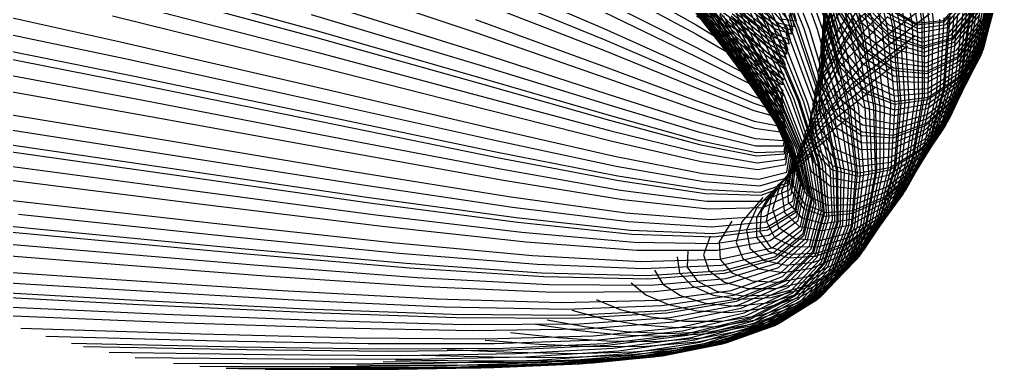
# Model space of a CAD drawing. Header units: metres. Extents: x -300 to 300, y -300 to 300.
# Drawn here: x -96.4 to 278.4, y -300 to -166.4 of the extents above; entities that cross this region are included whole.
import ezdxf

# ---------------------------------------------------------------- set-up
doc = ezdxf.new("R2010")
doc.units = ezdxf.units.M

msp = doc.modelspace()

# ---------------------------------------------------------------- linework, layer by layer
for p, q in [((178.61, -166.57), (160.23, -132.66)), ((180.31, -166.95), (162.26, -132.91)), ((182.05, -167.31), (164.34, -133.16)), ((184.69, -167.81), (167.47, -133.49)), ((186.52, -168.12), (169.66, -133.7)), ((188.39, -168.42), (171.88, -133.9)), ((189.28, -168.55), (172.94, -133.99)), ((191.19, -168.82), (175.22, -134.16)), ((193.13, -169.06), (177.53, -134.33)), ((196.03, -169.39), (180.98, -134.55)), ((198.04, -169.59), (183.36, -134.68)), ((200.05, -169.76), (185.77, -134.8)), ((201.01, -169.84), (186.91, -134.85)), ((229.91, -169.92), (221.31, -134.9)), ((232.9, -169.68), (224.87, -134.74)), ((234.92, -169.5), (227.27, -134.62)), ((236.9, -169.29), (229.64, -134.48)), ((237.83, -169.19), (230.74, -134.41)), ((239.79, -168.95), (233.07, -134.25)), ((241.72, -168.69), (235.37, -134.08)), ((244.5, -168.28), (238.68, -133.81)), ((246.35, -167.98), (240.88, -133.6)), ((248.17, -167.65), (243.05, -133.38)), ((249.01, -167.49), (244.05, -133.28)), ((250.78, -167.14), (246.15, -133.04)), ((252.5, -166.77), (248.2, -132.8)), ((203.06, -169.98), (189.35, -134.95)), ((205.12, -170.11), (191.8, -135.03)), ((208.18, -170.25), (195.44, -135.12)), ((210.27, -170.32), (197.92, -135.17)), ((212.36, -170.37), (200.41, -135.2)), ((213.35, -170.38), (201.59, -135.21)), ((215.45, -170.4), (204.09, -135.22)), ((217.55, -170.39), (206.59, -135.22)), ((220.63, -170.35), (210.26, -135.19)), ((222.72, -170.29), (212.76, -135.15)), ((224.81, -170.21), (215.23, -135.1)), ((225.78, -170.16), (216.4, -135.07)), ((227.85, -170.05), (218.86, -134.99)), ((211.17, -146.09), (210.92, -167.76)), ((228.18, -144.6), (214.13, -167.57)), ((243.07, -146.03), (221.94, -168.54)), ((-65.45, -147.91), (15.87, -170.36)), ((12.82, -149.54), (78.08, -171.45)), ((76.87, -148.52), (126.61, -169.77)), ((126.87, -148.76), (161.9, -168.46)), ((173.33, -170.45), (153.84, -149.52)), ((173.5, -169.53), (154.06, -148.88)), ((173.73, -168.62), (154.35, -148.24)), ((174.17, -167.29), (154.9, -147.3)), ((216.99, -146.66), (210.12, -169.05)), ((210.54, -146.76), (216.04, -166.83)), ((241.65, -149.75), (220.94, -171.71)), ((271.16, -166.86), (276.89, -147)), ((271.5, -167.76), (277.32, -147.64)), ((271.64, -168.19), (277.49, -147.94)), ((271.9, -169.1), (277.81, -148.57)), ((272.1, -170.01), (278.07, -149.22)), ((-154.68, -153.45), (-57.91, -174.86)), ((-64.68, -151.21), (16.39, -173.13)), ((126.72, -152.99), (161.8, -171.9)), ((173.14, -172.72), (153.6, -151.12)), ((173.17, -171.8), (153.65, -150.47)), ((173.19, -174.07), (153.66, -152.07)), ((173.29, -174.99), (153.79, -152.71)), ((173.45, -175.9), (153.99, -153.35)), ((162.82, -151.71), (184.65, -168.52)), ((186.23, -153.29), (196.92, -166.44)), ((216.31, -152.74), (209.68, -174.12)), ((210.71, -150.99), (216.15, -170.27)), ((211.07, -151.24), (210.85, -172.01)), ((215.05, -150.15), (224.75, -167.26)), ((272.13, -175.47), (278.11, -153.05)), ((272.26, -174.55), (278.28, -152.41)), ((272.29, -171.36), (278.31, -150.16)), ((272.34, -173.64), (278.37, -151.76)), ((272.35, -172.28), (278.39, -150.81)), ((272.36, -173.2), (278.39, -151.46)), ((77.01, -153.69), (126.69, -174.02)), ((173.79, -177.24), (154.42, -154.3)), ((174.08, -178.15), (154.79, -154.93)), ((174.62, -179.47), (155.46, -155.86)), ((175.05, -180.36), (156.01, -156.48)), ((175.54, -181.24), (156.62, -157.1)), ((175.79, -181.65), (156.93, -157.39)), ((162.47, -156.63), (184.38, -172.46)), ((185.77, -156.94), (196.44, -169.31)), ((215.94, -155.6), (209.44, -176.5)), ((210.89, -156.4), (210.74, -176.26)), ((210.88, -157.23), (216.26, -175.35)), ((225.78, -154.87), (212.5, -176.22)), ((215.42, -155.05), (225.04, -171.19)), ((223.59, -155.76), (235.41, -168.38)), ((256.38, -155.79), (229.68, -176.28)), ((270.2, -180.82), (275.68, -156.81)), ((270.66, -179.94), (276.26, -156.19)), ((271.07, -179.05), (276.77, -155.56)), ((271.24, -178.63), (276.99, -155.27)), ((271.56, -177.72), (277.4, -154.63)), ((271.83, -176.82), (277.74, -153.99)), ((-62.93, -158.14), (17.57, -178.97)), ((13.94, -158.44), (78.81, -178.87)), ((77.22, -158.83), (126.83, -178.26)), ((126.59, -159.25), (161.72, -176.98)), ((176.35, -182.52), (157.64, -158)), ((176.97, -183.37), (158.42, -158.6)), ((177.97, -184.61), (159.68, -159.47)), ((178.72, -185.43), (160.62, -160.05)), ((179.51, -186.24), (161.61, -160.61)), ((179.9, -186.62), (162.11, -160.88)), ((162.27, -160.01), (184.22, -175.16)), ((191.87, -169.93), (178.92, -160.03)), ((192.48, -168.83), (179.73, -159.22)), ((193.13, -167.74), (180.58, -158.43)), ((185.48, -159.47), (196.14, -171.3)), ((198.23, -159.98), (200.01, -167.05)), ((215.64, -158.41), (225.21, -173.88)), ((238.48, -157.55), (218.71, -178.34)), ((223.89, -158.27), (235.72, -170.36)), ((224.16, -160.82), (236.01, -172.36)), ((233.99, -160.93), (245.77, -167.78)), ((256.23, -166.74), (264.07, -157.7)), ((256.56, -167.24), (264.5, -158.07)), ((257.22, -168.31), (265.38, -158.85)), ((257.85, -169.41), (266.21, -159.65)), ((258.7, -171.05), (267.34, -160.85)), ((266.37, -185.86), (270.87, -160.35)), ((267.14, -185.04), (271.84, -159.77)), ((267.86, -184.21), (272.74, -159.19)), ((268.18, -183.82), (273.15, -158.91)), ((268.83, -182.97), (273.96, -158.32)), ((269.42, -182.11), (274.7, -157.71)), ((-151.39, -161.21), (-55.6, -181.45)), ((14.85, -164.43), (79.39, -183.87)), ((126.56, -163.5), (161.7, -180.45)), ((180.77, -187.4), (163.2, -161.43)), ((181.68, -188.17), (164.34, -161.97)), ((183.11, -189.27), (166.14, -162.74)), ((184.13, -190), (167.43, -163.25)), ((185.2, -190.71), (168.78, -163.75)), ((185.72, -191.03), (169.43, -163.98)), ((186.86, -191.71), (170.85, -164.45)), ((189.42, -175.66), (175.68, -164.21)), ((189.84, -174.47), (176.23, -163.34)), ((190.53, -172.74), (177.14, -162.08)), ((191.04, -171.59), (177.82, -161.24)), ((185.09, -163.26), (195.75, -174.28)), ((197.27, -164.53), (198.78, -170.56)), ((197.64, -162.66), (199.26, -169.12)), ((215.09, -161.6), (208.89, -181.51)), ((210.48, -163.95), (210.49, -182.48)), ((210.93, -161.49), (216.29, -178.81)), ((223.94, -161.75), (211.26, -182.02)), ((215.83, -161.8), (225.35, -176.6)), ((215.9, -163.41), (225.41, -177.88)), ((224.29, -162.03), (236.13, -173.32)), ((224.53, -164.63), (236.38, -175.36)), ((251, -164.32), (225.76, -183.6)), ((234.18, -161.79), (246.01, -168.44)), ((234.56, -163.64), (246.5, -169.87)), ((258.03, -192.06), (260.38, -164.7)), ((259.19, -191.39), (261.83, -164.23)), ((259.24, -172.2), (268.04, -161.68)), ((259.73, -173.36), (268.7, -162.53)), ((259.95, -173.91), (268.99, -162.93)), ((260.39, -175.09), (269.57, -163.79)), ((260.79, -176.29), (270.09, -164.67)), ((260.81, -190.38), (263.87, -163.52)), ((261.86, -189.66), (265.19, -163.01)), ((262.86, -188.93), (266.45, -162.5)), ((263.32, -188.57), (267.03, -162.25)), ((264.26, -187.81), (268.21, -161.72)), ((265.15, -187.03), (269.33, -161.17)), ((-61.01, -164.97), (18.86, -184.73)), ((77.68, -166.36), (127.11, -184.47)), ((161.9, -168.46), (183.94, -181.92)), ((162.03, -165.02), (184.04, -179.18)), ((188.03, -192.36), (172.33, -164.91)), ((187.95, -181.71), (173.73, -168.62)), ((188.28, -179.89), (174.17, -167.29)), ((188.56, -178.66), (174.54, -166.39)), ((189.82, -193.29), (174.59, -165.56)), ((189.04, -176.86), (175.18, -165.08)), ((191.09, -193.89), (176.18, -165.98)), ((192.39, -194.46), (177.82, -166.39)), ((193.02, -194.72), (178.61, -166.57)), ((194.37, -195.26), (180.31, -166.95)), ((195.76, -195.78), (182.05, -167.31)), ((184.65, -168.52), (195.29, -178.42)), ((197.85, -196.48), (184.69, -167.81)), ((184.86, -165.87), (195.5, -176.34)), ((199.31, -196.93), (186.52, -168.12)), ((200.8, -197.35), (188.39, -168.42)), ((201.5, -197.54), (189.28, -168.55)), ((199.26, -169.12), (193.13, -167.74)), ((200.01, -167.05), (194.14, -166.19)), ((196.92, -166.44), (198.33, -172.03)), ((214.13, -167.57), (208.27, -186.48)), ((221.94, -168.54), (209.91, -187.74)), ((210.92, -167.76), (216.29, -183.9)), ((210.93, -165.75), (216.3, -182.27)), ((216.04, -166.83), (225.52, -180.62)), ((235.08, -165.23), (216.32, -184.88)), ((224.75, -167.26), (236.61, -177.43)), ((234.92, -165.53), (246.96, -171.33)), ((235.41, -168.38), (247.59, -173.52)), ((245.41, -197.16), (244.5, -168.28)), ((245.77, -167.78), (256.23, -166.74)), ((246.01, -168.44), (256.56, -167.24)), ((246.88, -196.72), (246.35, -167.98)), ((246.5, -169.87), (257.22, -168.31)), ((248.33, -196.26), (248.17, -167.65)), ((249, -196.04), (249.01, -167.49)), ((250.4, -195.54), (250.78, -167.14)), ((251.77, -195.01), (252.5, -166.77)), ((253.73, -194.19), (254.96, -166.2)), ((255.01, -193.61), (256.58, -165.79)), ((256.26, -193), (258.15, -165.36)), ((256.84, -192.7), (258.87, -165.15)), ((261.3, -178.08), (270.77, -165.97)), ((261.59, -179.3), (271.16, -166.86)), ((261.85, -180.54), (271.5, -167.76)), ((261.95, -181.13), (271.64, -168.19)), ((-147.9, -168.81), (-53.14, -187.92)), ((-146.17, -172.35), (-51.92, -190.93)), ((15.87, -170.36), (80.05, -188.81)), ((78.08, -171.45), (127.37, -188.66)), ((126.61, -169.77), (161.73, -185.54)), ((161.8, -171.9), (183.87, -184.68)), ((187.53, -186.07), (173.17, -171.8)), ((187.64, -184.22), (173.33, -170.45)), ((187.78, -182.96), (173.5, -169.53)), ((197.72, -174.24), (191.04, -171.59)), ((203.03, -197.92), (191.19, -168.82)), ((198.33, -172.03), (191.87, -169.93)), ((198.78, -170.56), (192.48, -168.83)), ((204.57, -198.27), (193.13, -169.06)), ((206.88, -198.74), (196.03, -169.39)), ((196.14, -171.3), (197.34, -175.77)), ((196.44, -169.31), (197.72, -174.24)), ((208.47, -199.02), (198.04, -169.59)), ((210.07, -199.27), (200.05, -169.76)), ((210.83, -199.37), (201.01, -169.84)), ((212.46, -199.58), (203.06, -169.98)), ((214.1, -199.76), (205.12, -170.11)), ((216.53, -199.96), (208.18, -170.25)), ((220.94, -171.71), (209.24, -190.41)), ((210.12, -169.05), (210.26, -186.68)), ((218.19, -200.06), (210.27, -170.32)), ((210.85, -172.01), (216.25, -187.36)), ((219.85, -200.13), (212.36, -170.37)), ((220.64, -200.15), (213.35, -170.38)), ((222.31, -200.17), (215.45, -170.4)), ((216.15, -170.27), (225.6, -183.37)), ((223.98, -200.17), (217.55, -170.39)), ((226.43, -200.1), (220.63, -170.35)), ((228.1, -200.02), (222.72, -170.29)), ((229.75, -199.9), (224.81, -170.21)), ((225.04, -171.19), (236.91, -180.52)), ((230.53, -199.84), (225.78, -170.16)), ((232.18, -199.68), (227.85, -170.05)), ((233.81, -199.49), (229.91, -169.92)), ((236.19, -199.15), (232.9, -169.68)), ((237.79, -198.89), (234.92, -169.5)), ((235.72, -170.36), (247.98, -175.04)), ((236.01, -172.36), (248.35, -176.59)), ((239.37, -198.6), (236.9, -169.29)), ((240.11, -198.45), (237.83, -169.19)), ((241.66, -198.11), (239.79, -168.95)), ((243.2, -197.75), (241.72, -168.69)), ((246.96, -171.33), (257.85, -169.41)), ((247.59, -173.52), (258.7, -171.05)), ((247.98, -175.04), (259.24, -172.2)), ((262.15, -182.37), (271.9, -169.1)), ((262.3, -183.63), (272.1, -170.01)), ((262.45, -185.48), (272.29, -171.36)), ((262.49, -186.74), (272.35, -172.28)), ((-57.91, -174.86), (20.96, -193.06)), ((16.39, -173.13), (80.39, -191.12)), ((126.69, -174.02), (161.78, -189)), ((187.5, -187.33), (173.14, -172.72)), ((187.54, -189.19), (173.19, -174.07)), ((187.62, -190.45), (173.29, -174.99)), ((187.74, -191.71), (173.45, -175.9)), ((184.22, -175.16), (194.85, -183.65)), ((184.38, -172.46), (195.01, -181.52)), ((196.53, -179.65), (189.42, -175.66)), ((196.83, -178.07), (189.84, -174.47)), ((197.34, -175.77), (190.53, -172.74)), ((195.75, -174.28), (196.83, -178.07)), ((209.68, -174.12), (209.98, -190.86)), ((216.26, -175.35), (225.68, -187.44)), ((245.32, -172.68), (221.62, -190.76)), ((225.21, -173.88), (237.08, -182.64)), ((236.13, -173.32), (248.51, -177.33)), ((236.38, -175.36), (248.83, -178.9)), ((248.35, -176.59), (259.73, -173.36)), ((248.51, -177.33), (259.95, -173.91)), ((248.83, -178.9), (260.39, -175.09)), ((262.33, -191.11), (272.13, -175.47)), ((262.43, -189.85), (272.26, -174.55)), ((262.48, -188.6), (272.34, -173.64)), ((262.5, -188), (272.36, -173.2)), ((-142.35, -179.76), (-49.23, -197.23)), ((17.57, -178.97), (81.15, -195.99)), ((78.81, -178.87), (127.82, -194.77)), ((126.83, -178.26), (161.87, -192.44)), ((161.72, -176.98), (183.8, -188.75)), ((187.99, -193.55), (173.79, -177.24)), ((188.21, -194.79), (174.08, -178.15)), ((188.62, -196.6), (174.62, -179.47)), ((184.04, -179.18), (194.66, -186.8)), ((195.69, -185.28), (188.28, -179.89)), ((195.89, -183.64), (188.56, -178.66)), ((196.25, -181.25), (189.04, -176.86)), ((195.29, -178.42), (196.25, -181.25)), ((195.5, -176.34), (196.53, -179.65)), ((212.5, -176.22), (207.22, -193.69)), ((218.71, -178.34), (207.73, -196)), ((209.44, -176.5), (209.83, -192.82)), ((210.74, -176.26), (216.17, -190.81)), ((229.68, -176.28), (212.52, -194.27)), ((216.29, -178.81), (225.71, -190.21)), ((242.55, -176.55), (219.6, -194.08)), ((225.35, -176.6), (237.22, -184.77)), ((225.41, -177.88), (237.29, -185.79)), ((236.61, -177.43), (249.12, -180.5)), ((249.12, -180.5), (260.79, -176.29)), ((249.5, -182.87), (261.3, -178.08)), ((249.72, -184.5), (261.59, -179.3)), ((261.52, -196.02), (271.07, -179.05)), ((261.65, -195.44), (271.24, -178.63)), ((261.9, -194.2), (271.56, -177.72)), ((262.1, -192.96), (271.83, -176.82)), ((-55.6, -181.45), (22.52, -198.61)), ((161.7, -180.45), (183.79, -191.52)), ((188.95, -197.82), (175.05, -180.36)), ((189.31, -199.03), (175.54, -181.24)), ((189.5, -199.59), (175.79, -181.65)), ((189.93, -200.78), (176.35, -182.52)), ((190.4, -201.95), (176.97, -183.37)), ((183.94, -181.92), (194.56, -188.96)), ((195.32, -189.38), (187.78, -182.96)), ((195.44, -187.71), (187.95, -181.71)), ((194.85, -183.65), (195.69, -185.28)), ((195.01, -181.52), (195.89, -183.64)), ((211.26, -182.02), (206.41, -198.52)), ((208.89, -181.51), (209.49, -196.94)), ((225.76, -183.6), (209.76, -200.49)), ((210.49, -182.48), (216.01, -195.87)), ((216.3, -182.27), (225.71, -192.99)), ((225.52, -180.62), (237.4, -187.94)), ((225.6, -183.37), (237.48, -190.1)), ((236.91, -180.52), (249.5, -182.87)), ((237.08, -182.64), (249.72, -184.5)), ((249.91, -186.15), (261.85, -180.54)), ((249.99, -186.93), (261.95, -181.13)), ((250.13, -188.59), (262.15, -182.37)), ((250.24, -190.26), (262.3, -183.63)), ((259.83, -201.4), (268.83, -182.97)), ((260.28, -200.22), (269.42, -182.11)), ((260.86, -198.46), (270.2, -180.82)), ((261.21, -197.24), (270.66, -179.94)), ((-138.33, -187.01), (-46.4, -203.39)), ((18.86, -184.73), (81.99, -200.79)), ((79.39, -183.87), (128.19, -198.89)), ((127.11, -184.47), (162.06, -197.49)), ((161.73, -185.54), (183.81, -195.6)), ((191.15, -203.65), (177.97, -184.61)), ((191.72, -204.78), (178.72, -185.43)), ((192.32, -205.88), (179.51, -186.24)), ((192.61, -206.4), (179.9, -186.62)), ((183.87, -184.68), (194.48, -191.13)), ((195.11, -195.19), (187.5, -187.33)), ((195.13, -193.51), (187.53, -186.07)), ((195.22, -191.05), (187.64, -184.22)), ((194.66, -186.8), (195.44, -187.71)), ((216.32, -184.88), (206.12, -201.5)), ((208.27, -186.48), (209.1, -201.04)), ((210.26, -186.68), (215.86, -199.29)), ((236.48, -184.6), (215.17, -200.99)), ((216.25, -187.36), (225.67, -197.06)), ((216.29, -183.9), (225.7, -194.29)), ((237.22, -184.77), (249.91, -186.15)), ((237.29, -185.79), (249.99, -186.93)), ((250.35, -192.72), (262.45, -185.48)), ((250.38, -194.4), (262.49, -186.74)), ((257.05, -206.97), (265.15, -187.03)), ((257.97, -205.36), (266.37, -185.86)), ((258.55, -204.24), (267.14, -185.04)), ((259.1, -203.11), (267.86, -184.21)), ((259.34, -202.56), (268.18, -183.82)), ((-53.14, -187.92), (24.18, -204.06)), ((-51.92, -190.93), (25, -206.6)), ((80.05, -188.81), (128.6, -202.96)), ((80.39, -191.12), (128.82, -204.86)), ((127.37, -188.66), (162.22, -200.9)), ((161.78, -189), (183.85, -198.37)), ((193.27, -207.48), (180.77, -187.4)), ((193.96, -208.54), (181.68, -188.17)), ((195.04, -210.05), (183.11, -189.27)), ((183.8, -188.75), (194.42, -194.33)), ((195.81, -211.04), (184.13, -190)), ((196.62, -212.01), (185.2, -190.71)), ((197.01, -212.46), (185.72, -191.03)), ((195.14, -197.66), (187.54, -189.19)), ((195.2, -199.34), (187.62, -190.45)), ((194.48, -191.13), (195.22, -191.05)), ((194.56, -188.96), (195.32, -189.38)), ((209.24, -190.41), (205.1, -205.52)), ((209.91, -187.74), (205.54, -203.3)), ((221.62, -190.76), (206.85, -206.58)), ((209.98, -190.86), (215.68, -202.69)), ((216.17, -190.81), (225.61, -199.82)), ((225.68, -187.44), (237.57, -193.3)), ((225.71, -190.21), (237.6, -195.48)), ((237.4, -187.94), (250.13, -188.59)), ((237.48, -190.1), (250.24, -190.26)), ((250.26, -200.22), (262.33, -191.11)), ((250.33, -198.55), (262.43, -189.85)), ((250.38, -196.87), (262.48, -188.6)), ((250.39, -196.08), (262.5, -188)), ((253.77, -211.56), (260.81, -190.38)), ((254.56, -210.58), (261.86, -189.66)), ((255.32, -209.57), (262.86, -188.93)), ((255.67, -209.08), (263.32, -188.57)), ((256.37, -208.04), (264.26, -187.81)), ((20.96, -193.06), (83.35, -207.73)), ((127.82, -194.77), (162.52, -205.87)), ((161.87, -192.44), (183.92, -201.13)), ((183.79, -191.52), (194.4, -196.51)), ((197.87, -213.39), (186.86, -191.71)), ((195.29, -201.01), (187.74, -191.71)), ((195.47, -203.46), (187.99, -193.55)), ((198.75, -214.29), (188.03, -192.36)), ((195.64, -205.11), (188.21, -194.79)), ((200.11, -215.55), (189.82, -193.29)), ((201.07, -216.37), (191.09, -193.89)), ((202.06, -217.16), (192.39, -194.46)), ((202.53, -217.52), (193.02, -194.72)), ((194.42, -194.33), (195.13, -193.51)), ((212.52, -194.27), (203.55, -209.41)), ((219.6, -194.08), (205.43, -209.41)), ((207.22, -193.69), (208.44, -206.99)), ((209.83, -192.82), (215.59, -204.28)), ((230.13, -192.46), (210.54, -207.72)), ((225.7, -194.29), (237.59, -198.69)), ((225.71, -192.99), (237.6, -197.66)), ((237.57, -193.3), (250.35, -192.72)), ((237.6, -195.48), (250.38, -194.4)), ((248.41, -216.79), (253.73, -194.19)), ((249.39, -215.99), (255.01, -193.61)), ((249.94, -204.33), (261.9, -194.2)), ((250.09, -202.67), (262.1, -192.96)), ((250.33, -215.15), (256.26, -193)), ((250.77, -214.75), (256.84, -192.7)), ((251.67, -213.86), (258.03, -192.06)), ((252.54, -212.95), (259.19, -191.39)), ((-132.03, -197.37), (-41.97, -212.2)), ((-49.23, -197.23), (26.82, -211.9)), ((22.52, -198.61), (84.36, -212.36)), ((81.15, -195.99), (129.3, -208.88)), ((162.06, -197.49), (184.06, -205.17)), ((183.81, -195.6), (194.42, -199.72)), ((183.85, -198.37), (194.47, -201.9)), ((195.94, -207.52), (188.62, -196.6)), ((196.18, -209.15), (188.95, -197.82)), ((203.55, -218.26), (194.37, -195.26)), ((194.4, -196.51), (195.11, -195.19)), ((194.42, -199.72), (195.14, -197.66)), ((204.6, -218.97), (195.76, -195.78)), ((206.18, -219.94), (197.85, -196.48)), ((207.28, -220.55), (199.31, -196.93)), ((208.41, -221.13), (200.8, -197.35)), ((208.94, -221.39), (201.5, -197.54)), ((210.09, -221.91), (203.03, -197.92)), ((207.73, -196), (204.13, -210.18)), ((211.26, -222.39), (204.57, -198.27)), ((206.41, -198.52), (207.93, -210.97)), ((209.49, -196.94), (215.36, -207.63)), ((216.01, -195.87), (225.49, -203.87)), ((225.67, -197.06), (237.56, -200.87)), ((237.56, -200.87), (250.33, -198.55)), ((237.56, -222.83), (239.37, -198.6)), ((237.59, -198.69), (250.38, -196.87)), ((237.6, -197.66), (250.39, -196.08)), ((238.12, -222.63), (240.11, -198.45)), ((239.3, -222.17), (241.66, -198.11)), ((240.45, -221.67), (243.2, -197.75)), ((242.13, -220.86), (245.41, -197.16)), ((243.24, -220.26), (246.88, -196.72)), ((244.33, -219.63), (248.33, -196.26)), ((244.84, -219.32), (249, -196.04)), ((245.9, -218.64), (250.4, -195.54)), ((246.93, -217.92), (251.77, -195.01)), ((249.18, -210), (260.86, -198.46)), ((249.44, -208.38), (261.21, -197.24)), ((249.66, -206.75), (261.52, -196.02)), ((249.76, -205.98), (261.65, -195.44)), ((81.99, -200.79), (129.82, -212.83)), ((128.19, -198.89), (162.75, -209.22)), ((162.22, -200.9), (184.19, -207.9)), ((183.92, -201.13), (194.54, -204.07)), ((196.45, -210.75), (189.31, -199.03)), ((196.59, -211.5), (189.5, -199.59)), ((196.9, -213.09), (189.93, -200.78)), ((197.25, -214.65), (190.4, -201.95)), ((194.47, -201.9), (195.2, -199.34)), ((194.54, -204.07), (195.29, -201.01)), ((209.76, -200.49), (201.69, -214.65)), ((215.17, -200.99), (202.31, -215.28)), ((206.12, -201.5), (203.09, -214.77)), ((213, -223.03), (206.88, -198.74)), ((214.2, -223.41), (208.47, -199.02)), ((209.1, -201.04), (215.11, -210.96)), ((215.42, -223.75), (210.07, -199.27)), ((215.99, -223.9), (210.83, -199.37)), ((217.22, -224.19), (212.46, -199.58)), ((218.46, -224.43), (214.1, -199.76)), ((215.86, -199.29), (225.38, -206.61)), ((220.3, -224.7), (216.53, -199.96)), ((221.55, -224.84), (218.19, -200.06)), ((222.81, -224.94), (219.85, -200.13)), ((223.41, -224.97), (220.64, -200.15)), ((224.67, -225), (222.31, -200.17)), ((225.93, -224.99), (223.98, -200.17)), ((225.61, -199.82), (237.5, -203.04)), ((227.78, -224.9), (226.43, -200.1)), ((229.04, -224.78), (228.1, -200.02)), ((230.29, -224.62), (229.75, -199.9)), ((230.88, -224.54), (230.53, -199.84)), ((232.12, -224.32), (232.18, -199.68)), ((233.36, -224.06), (233.81, -199.49)), ((235.16, -223.6), (236.19, -199.15)), ((236.37, -223.24), (237.79, -198.89)), ((237.5, -203.04), (250.26, -200.22)), ((248.42, -213.91), (259.83, -201.4)), ((248.75, -212.34), (260.28, -200.22)), ((-127.5, -204.2), (-38.79, -218.01)), ((-46.4, -203.39), (28.73, -217.09)), ((24.18, -204.06), (85.43, -216.9)), ((128.6, -202.96), (163.02, -212.52)), ((128.82, -204.86), (163.16, -214.07)), ((162.52, -205.87), (184.41, -211.88)), ((184.06, -205.17), (194.68, -207.25)), ((197.81, -216.9), (191.15, -203.65)), ((198.22, -218.41), (191.72, -204.78)), ((198.66, -219.88), (192.32, -205.88)), ((194.68, -207.25), (195.47, -203.46)), ((194.81, -209.39), (195.64, -205.11)), ((220.32, -203.62), (203.39, -217.29)), ((205.1, -205.52), (207.11, -216.73)), ((205.54, -203.3), (207.38, -214.9)), ((215.59, -204.28), (225.16, -210.61)), ((215.68, -202.69), (225.24, -209.33)), ((225.49, -203.87), (237.37, -206.23)), ((237.11, -210.52), (249.76, -205.98)), ((237.25, -208.38), (249.94, -204.33)), ((237.37, -206.23), (250.09, -202.67)), ((247.05, -219.19), (257.97, -205.36)), ((247.48, -217.7), (258.55, -204.24)), ((247.88, -216.18), (259.1, -203.11)), ((248.06, -215.46), (259.34, -202.56)), ((25, -206.6), (85.96, -219.02)), ((83.35, -207.73), (130.67, -218.55)), ((129.3, -208.88), (163.47, -217.33)), ((162.75, -209.22), (184.6, -214.56)), ((184.19, -207.9), (194.81, -209.39)), ((198.88, -220.57), (192.61, -206.4)), ((199.36, -222.01), (193.27, -207.48)), ((199.87, -223.41), (193.96, -208.54)), ((195.05, -212.52), (195.94, -207.52)), ((195.23, -214.63), (196.18, -209.15)), ((205.43, -209.41), (198.76, -222.16)), ((210.54, -207.72), (199.06, -221)), ((206.85, -206.58), (199.72, -219.78)), ((203.55, -209.41), (201.43, -221.36)), ((208.44, -206.99), (214.68, -215.8)), ((215.36, -207.63), (224.99, -213.29)), ((225.24, -209.33), (237.11, -210.52)), ((225.38, -206.61), (237.25, -208.38)), ((236.86, -213.64), (249.44, -208.38)), ((237.04, -211.52), (249.66, -206.75)), ((245.09, -224.79), (255.32, -209.57)), ((245.35, -224.14), (255.67, -209.08)), ((245.87, -222.75), (256.37, -208.04)), ((246.37, -221.33), (257.05, -206.97)), ((-122.79, -210.84), (-35.47, -223.65)), ((-41.97, -212.2), (31.72, -224.51)), ((26.82, -211.9), (87.13, -223.44)), ((84.36, -212.36), (131.31, -222.37)), ((129.82, -212.83), (163.81, -220.55)), ((163.02, -212.52), (184.8, -217.21)), ((184.41, -211.88), (195.05, -212.52)), ((200.67, -225.42), (195.04, -210.05)), ((195.45, -216.72), (196.45, -210.75)), ((195.55, -217.69), (196.59, -211.5)), ((195.8, -219.74), (196.9, -213.09)), ((201.24, -226.75), (195.81, -211.04)), ((201.83, -228.04), (196.62, -212.01)), ((202.12, -228.63), (197.01, -212.46)), ((202.75, -229.87), (197.87, -213.39)), ((213.35, -210.91), (198.31, -223.54)), ((204.13, -210.18), (206.5, -220.57)), ((207.93, -210.97), (214.36, -219.03)), ((215.11, -210.96), (224.8, -215.96)), ((224.99, -213.29), (236.86, -213.64)), ((225.16, -210.61), (237.04, -211.52)), ((236.32, -218.78), (248.75, -212.34)), ((236.66, -215.73), (249.18, -210)), ((243.05, -229.29), (252.54, -212.95)), ((243.95, -227.43), (253.77, -211.56)), ((244.54, -226.13), (254.56, -210.58)), ((-120.5, -213.9), (-33.86, -226.26)), ((28.73, -217.09), (88.37, -227.77)), ((85.43, -216.9), (131.98, -226.11)), ((163.16, -214.07), (184.91, -218.45)), ((163.47, -217.33), (185.15, -221.06)), ((184.6, -214.56), (195.23, -214.63)), ((184.8, -217.21), (195.45, -216.72)), ((203.39, -217.29), (194.02, -229.14)), ((196.07, -221.77), (197.25, -214.65)), ((196.5, -224.7), (197.81, -216.9)), ((202.31, -215.28), (196.66, -227.11)), ((203.41, -231.06), (198.75, -214.29)), ((204.41, -232.75), (200.11, -215.55)), ((201.69, -214.65), (200.22, -225.73)), ((205.11, -233.84), (201.07, -216.37)), ((205.84, -234.89), (202.06, -217.16)), ((203.09, -214.77), (205.84, -224.35)), ((207.11, -216.73), (213.82, -223.72)), ((207.38, -214.9), (214, -222.23)), ((214.68, -215.8), (224.47, -219.83)), ((224.8, -215.96), (236.66, -215.73)), ((235.64, -223.77), (247.88, -216.18)), ((235.78, -222.83), (248.06, -215.46)), ((236.06, -220.81), (248.42, -213.91)), ((240.01, -234.4), (248.41, -216.79)), ((240.72, -233.33), (249.39, -215.99)), ((241.42, -232.22), (250.33, -215.15)), ((241.74, -231.68), (250.77, -214.75)), ((242.4, -230.5), (251.67, -213.86)), ((-115.51, -220.27), (-30.35, -231.67)), ((-38.79, -218.01), (33.87, -229.41)), ((85.96, -219.02), (132.31, -227.85)), ((130.67, -218.55), (164.36, -225.2)), ((163.81, -220.55), (185.41, -223.63)), ((184.91, -218.45), (195.55, -217.69)), ((185.15, -221.06), (195.8, -219.74)), ((206.12, -217.97), (193.04, -229.6)), ((199.06, -221), (194.46, -231.93)), ((196.83, -226.65), (198.22, -218.41)), ((197.17, -228.57), (198.66, -219.88)), ((197.34, -229.46), (198.88, -220.57)), ((199.72, -219.78), (198.95, -230.01)), ((206.19, -235.37), (202.53, -217.52)), ((206.94, -236.36), (203.55, -218.26)), ((207.71, -237.29), (204.6, -218.97)), ((208.88, -238.59), (206.18, -219.94)), ((206.5, -220.57), (213.43, -226.84)), ((209.69, -239.4), (207.28, -220.55)), ((210.52, -240.17), (208.41, -221.13)), ((214.36, -219.03), (224.22, -222.42)), ((224.22, -222.42), (236.06, -220.81)), ((224.47, -219.83), (236.32, -218.78)), ((234.99, -227.67), (247.05, -219.19)), ((235.33, -225.73), (247.48, -217.7)), ((235.37, -239.82), (242.13, -220.86)), ((236.19, -239.02), (243.24, -220.26)), ((237, -238.18), (244.33, -219.63)), ((237.37, -237.77), (244.84, -219.32)), ((238.15, -236.86), (245.9, -218.64)), ((238.92, -235.9), (246.93, -217.92)), ((-35.47, -223.65), (36.11, -234.16)), ((31.72, -224.51), (90.3, -233.96)), ((87.13, -223.44), (133.05, -231.5)), ((131.31, -222.37), (164.77, -228.3)), ((185.41, -223.63), (196.07, -221.77)), ((185.83, -227.36), (196.5, -224.7)), ((198.31, -223.54), (190.45, -234.45)), ((202.64, -221.22), (190.5, -232.38)), ((197.72, -231.33), (199.36, -222.01)), ((198.12, -233.15), (199.87, -223.41)), ((198.76, -222.16), (198.33, -231.99)), ((201.43, -221.36), (204.8, -229.78)), ((205.84, -224.35), (213, -229.92)), ((210.91, -240.52), (208.94, -221.39)), ((211.76, -241.21), (210.09, -221.91)), ((212.62, -241.85), (211.26, -222.39)), ((213.91, -242.7), (213, -223.03)), ((213.82, -223.72), (223.81, -226.17)), ((214, -222.23), (223.95, -224.98)), ((214.79, -243.21), (214.2, -223.41)), ((215.69, -243.67), (215.42, -223.75)), ((216.11, -243.86), (215.99, -223.9)), ((217.02, -244.24), (217.22, -224.19)), ((217.93, -244.56), (218.46, -224.43)), ((219.29, -244.93), (220.3, -224.7)), ((220.21, -245.11), (221.55, -224.84)), ((223.81, -226.17), (235.64, -223.77)), ((223.95, -224.98), (235.78, -222.83)), ((225.73, -245.03), (229.04, -224.78)), ((226.65, -244.83), (230.29, -224.62)), ((227.08, -244.71), (230.88, -224.54)), ((228, -244.42), (232.12, -224.32)), ((228.91, -244.07), (233.36, -224.06)), ((230.24, -243.46), (235.16, -223.6)), ((231.13, -242.98), (236.37, -223.24)), ((232.01, -242.44), (237.56, -222.83)), ((232.42, -242.17), (238.12, -222.63)), ((233.29, -241.56), (239.3, -222.17)), ((233.46, -234.93), (245.09, -224.79)), ((233.66, -234.1), (245.35, -224.14)), ((234.07, -232.29), (245.87, -222.75)), ((234.14, -240.89), (240.45, -221.67)), ((234.46, -230.45), (246.37, -221.33)), ((-110.34, -226.43), (-26.71, -236.91)), ((-33.86, -226.26), (37.2, -236.36)), ((88.37, -227.77), (133.83, -235.06)), ((131.98, -226.11), (165.21, -231.35)), ((132.31, -227.85), (165.42, -232.76)), ((164.36, -225.2), (185.83, -227.36)), ((164.77, -228.3), (186.14, -229.84)), ((195.09, -227.9), (184.99, -238.11)), ((186.14, -229.84), (196.83, -226.65)), ((186.48, -232.28), (197.17, -228.57)), ((196.66, -227.11), (196.97, -236.12)), ((198.74, -235.76), (200.67, -225.42)), ((199.19, -237.48), (201.24, -226.75)), ((199.65, -239.16), (201.83, -228.04)), ((200.22, -225.73), (204.05, -233.39)), ((213.43, -226.84), (223.51, -228.67)), ((221.14, -245.24), (222.81, -224.94)), ((221.57, -245.28), (223.41, -224.97)), ((222.51, -245.32), (224.67, -225)), ((223.18, -231.13), (234.99, -227.67)), ((223.43, -245.31), (225.93, -224.99)), ((223.51, -228.67), (235.33, -225.73)), ((224.8, -245.19), (227.78, -224.9)), ((232.57, -238.37), (243.95, -227.43)), ((233.03, -236.67), (244.54, -226.13)), ((-30.35, -231.67), (39.57, -240.92)), ((33.87, -229.41), (91.7, -238.04)), ((133.05, -231.5), (165.9, -235.73)), ((165.21, -231.35), (186.48, -232.28)), ((186.65, -233.41), (197.34, -229.46)), ((193.04, -229.6), (186.74, -239.6)), ((187.01, -235.79), (197.72, -231.33)), ((194.02, -229.14), (191.06, -238.78)), ((194.46, -231.93), (195.55, -240.14)), ((198.33, -231.99), (202.86, -238.54)), ((198.95, -230.01), (203.25, -236.91)), ((199.88, -239.93), (202.12, -228.63)), ((200.37, -241.53), (202.75, -229.87)), ((200.88, -243.08), (203.41, -231.06)), ((204.8, -229.78), (212.33, -234.33)), ((213, -229.92), (223.18, -231.13)), ((222.29, -237.01), (234.07, -232.29)), ((222.66, -234.67), (234.46, -230.45)), ((230.59, -244.58), (241.42, -232.22)), ((230.84, -243.88), (241.74, -231.68)), ((231.36, -242.36), (242.4, -230.5)), ((231.86, -240.78), (243.05, -229.29)), ((-102.42, -235.12), (-21.14, -244.29)), ((36.11, -234.16), (93.14, -242)), ((90.3, -233.96), (135.04, -240.16)), ((133.83, -235.06), (166.4, -238.63)), ((165.42, -232.76), (186.65, -233.41)), ((165.9, -235.73), (187.01, -235.79)), ((187.31, -234.34), (179.32, -243.63)), ((190.5, -232.38), (184.95, -241.97)), ((187.4, -238.11), (198.12, -233.15)), ((188, -241.42), (198.74, -235.76)), ((190.45, -234.45), (188.65, -243.26)), ((196.97, -236.12), (202, -241.94)), ((201.66, -245.27), (204.41, -232.75)), ((202.22, -246.69), (205.11, -233.84)), ((202.78, -248.05), (205.84, -234.89)), ((203.06, -248.68), (206.19, -235.37)), ((204.05, -233.39), (211.84, -237.26)), ((212.33, -234.33), (222.66, -234.67)), ((221.7, -240.37), (233.46, -234.93)), ((221.89, -239.31), (233.66, -234.1)), ((228.63, -249.36), (238.92, -235.9)), ((229.49, -247.42), (240.01, -234.4)), ((230.05, -246.03), (240.72, -233.33)), ((-183.56, -237.29), (-91.09, -246.16)), ((-26.71, -236.91), (42.02, -245.33)), ((37.2, -236.36), (93.85, -243.83)), ((91.7, -238.04), (135.91, -243.52)), ((166.4, -238.63), (187.4, -238.11)), ((184.99, -238.11), (181.08, -246.84)), ((186.74, -239.6), (186.15, -247.6)), ((188.43, -243.61), (199.19, -237.48)), ((188.89, -245.74), (199.65, -239.16)), ((191.06, -238.78), (193.35, -245.85)), ((202.86, -238.54), (211.07, -241.46)), ((203.25, -236.91), (211.32, -240.13)), ((203.65, -249.96), (206.94, -236.36)), ((204.25, -251.17), (207.71, -237.29)), ((205.16, -252.85), (208.88, -238.59)), ((205.8, -253.91), (209.69, -239.4)), ((211.32, -240.13), (221.89, -239.31)), ((211.84, -237.26), (222.29, -237.01)), ((220.83, -244.74), (232.57, -238.37)), ((221.27, -242.58), (233.03, -236.67)), ((225.87, -254.45), (235.37, -239.82)), ((226.51, -253.42), (236.19, -239.02)), ((227.13, -252.33), (237, -238.18)), ((227.43, -251.79), (237.37, -237.77)), ((228.04, -250.6), (238.15, -236.86)), ((-179.77, -240.17), (-88.32, -248.63)), ((-96.83, -240.75), (-17.2, -249.09)), ((39.57, -240.92), (95.38, -247.63)), ((93.14, -242), (136.82, -246.79)), ((135.04, -240.16), (167.19, -242.77)), ((135.91, -243.52), (167.75, -245.5)), ((167.19, -242.77), (188, -241.42)), ((167.75, -245.5), (188.43, -243.61)), ((175.48, -243.33), (170.69, -251.34)), ((184.95, -241.97), (184.94, -249.59)), ((188.65, -243.26), (191.79, -249.59)), ((189.1, -246.72), (199.88, -239.93)), ((189.58, -248.76), (200.37, -241.53)), ((190.08, -250.73), (200.88, -243.08)), ((195.55, -240.14), (201.11, -245.26)), ((202, -241.94), (210.52, -244.22)), ((206.44, -254.91), (210.52, -240.17)), ((206.75, -255.36), (210.91, -240.52)), ((207.41, -256.26), (211.76, -241.21)), ((208.08, -257.09), (212.62, -241.85)), ((209.09, -258.19), (213.91, -242.7)), ((209.78, -258.86), (214.79, -243.21)), ((210.52, -244.22), (221.27, -242.58)), ((211.07, -241.46), (221.7, -240.37)), ((219.66, -249.81), (231.36, -242.36)), ((220.14, -247.81), (231.86, -240.78)), ((221.85, -259.18), (230.24, -243.46)), ((222.55, -258.55), (231.13, -242.98)), ((223.24, -257.86), (232.01, -242.44)), ((223.56, -257.5), (232.42, -242.17)), ((224.23, -256.71), (233.29, -241.56)), ((224.9, -255.84), (234.14, -240.89)), ((-171.58, -246.09), (-82.35, -253.7)), ((-91.09, -246.16), (-13.17, -253.68)), ((-21.14, -244.29), (45.79, -251.55)), ((42.02, -245.33), (96.97, -251.31)), ((93.85, -243.83), (137.26, -248.3)), ((136.82, -246.79), (168.34, -248.16)), ((168.34, -248.16), (188.89, -245.74)), ((168.63, -249.39), (189.1, -246.72)), ((179.32, -243.63), (177.09, -251.54)), ((181.08, -246.84), (182.32, -253.7)), ((190.84, -253.52), (201.66, -245.27)), ((191.37, -255.32), (202.22, -246.69)), ((193.35, -245.85), (199.73, -249.96)), ((201.11, -245.26), (209.94, -246.91)), ((209.94, -246.91), (220.83, -244.74)), ((210.48, -259.45), (215.69, -243.67)), ((210.81, -259.7), (216.11, -243.86)), ((211.52, -260.19), (217.02, -244.24)), ((212.23, -260.61), (217.93, -244.56)), ((213.29, -261.09), (219.29, -244.93)), ((214.02, -261.33), (220.21, -245.11)), ((214.74, -261.49), (221.14, -245.24)), ((215.08, -261.54), (221.57, -245.28)), ((215.81, -261.6), (222.51, -245.32)), ((216.54, -261.58), (223.43, -245.31)), ((217.6, -261.42), (224.8, -245.19)), ((218.33, -261.22), (225.73, -245.03)), ((218.38, -254.48), (230.05, -246.03)), ((218.91, -252.64), (230.59, -244.58)), ((219.05, -260.95), (226.65, -244.83)), ((219.15, -251.75), (230.84, -243.88)), ((219.39, -260.8), (227.08, -244.71)), ((220.1, -260.42), (228, -244.42)), ((220.81, -259.97), (228.91, -244.07)), ((-88.32, -248.63), (-11.22, -255.79)), ((-17.2, -249.09), (48.44, -255.59)), ((95.38, -247.63), (138.23, -251.43)), ((137.26, -248.3), (168.63, -249.39)), ((167.19, -249.09), (164.65, -256.28)), ((169.25, -251.93), (189.58, -248.76)), ((169.89, -254.4), (190.08, -250.73)), ((184.94, -249.59), (189.39, -254.86)), ((186.15, -247.6), (190.17, -253.2)), ((191.79, -249.59), (198.75, -253.04)), ((191.92, -257.05), (202.78, -248.05)), ((192.19, -257.84), (203.06, -248.68)), ((192.76, -259.47), (203.65, -249.96)), ((199.73, -249.96), (209.05, -250.74)), ((208.41, -253.24), (219.66, -249.81)), ((209.05, -250.74), (220.14, -247.81)), ((216.43, -260.29), (228.04, -250.6)), ((217.01, -258.71), (228.63, -249.36)), ((217.84, -256.24), (229.49, -247.42)), ((-163.21, -251.72), (-76.25, -258.53)), ((-82.35, -253.7), (-7.02, -260.1)), ((-13.17, -253.68), (51.17, -259.46)), ((45.79, -251.55), (99.4, -256.5)), ((96.97, -251.31), (139.22, -254.46)), ((138.23, -251.43), (169.25, -251.93)), ((139.22, -254.46), (169.89, -254.4)), ((158.71, -254.58), (158.47, -260.98)), ((170.69, -251.34), (171.02, -258.09)), ((170.88, -257.87), (190.84, -253.52)), ((177.09, -251.54), (179.63, -257.65)), ((182.32, -253.7), (187.7, -258.29)), ((189.39, -254.86), (197.25, -257.39)), ((190.17, -253.2), (197.74, -256.02)), ((193.35, -261.02), (204.25, -251.17)), ((194.23, -263.15), (205.16, -252.85)), ((194.85, -264.5), (205.8, -253.91)), ((198.75, -253.04), (208.41, -253.24)), ((206.75, -259.07), (218.38, -254.48)), ((207.44, -256.78), (218.91, -252.64)), ((207.76, -255.67), (219.15, -251.75)), ((214.32, -265.18), (225.87, -254.45)), ((214.95, -263.87), (226.51, -253.42)), ((215.56, -262.48), (227.13, -252.33)), ((215.84, -261.8), (227.43, -251.79)), ((-76.25, -258.53), (-2.72, -264.21)), ((-11.22, -255.79), (52.48, -261.23)), ((48.44, -255.59), (101.12, -259.87)), ((99.4, -256.5), (140.75, -258.74)), ((140.75, -258.74), (170.88, -257.87)), ((154.65, -257.07), (155.51, -263.12)), ((164.65, -256.28), (166.77, -262.29)), ((171.02, -258.09), (175.53, -263.17)), ((171.58, -260.13), (191.37, -255.32)), ((172.3, -262.29), (191.92, -257.05)), ((172.64, -263.28), (192.19, -257.84)), ((179.63, -257.65), (185.96, -261.58)), ((187.7, -258.29), (196.18, -260.21)), ((195.47, -265.77), (206.44, -254.91)), ((195.77, -266.34), (206.75, -255.36)), ((196.42, -267.48), (207.41, -256.26)), ((197.07, -268.54), (208.08, -257.09)), ((197.25, -257.39), (207.44, -256.78)), ((197.74, -256.02), (207.76, -255.67)), ((198.04, -269.94), (209.09, -258.19)), ((206.04, -261.28), (217.84, -256.24)), ((211.1, -270.4), (222.55, -258.55)), ((211.77, -269.51), (223.24, -257.86)), ((212.08, -269.07), (223.56, -257.5)), ((212.74, -268.05), (224.23, -256.71)), ((213.39, -266.95), (224.9, -255.84)), ((-150.55, -259.49), (-67.02, -265.19)), ((-7.02, -260.1), (55.32, -264.87)), ((51.17, -259.46), (102.88, -263.09)), ((52.48, -261.23), (103.73, -264.57)), ((101.12, -259.87), (141.83, -261.51)), ((141.83, -261.51), (171.58, -260.13)), ((142.94, -264.17), (172.3, -262.29)), ((145.92, -262.12), (149.15, -267.45)), ((158.47, -260.98), (162.42, -266.29)), ((166.77, -262.29), (172.66, -266.71)), ((173.39, -265.31), (192.76, -259.47)), ((174.15, -267.24), (193.35, -261.02)), ((185.96, -261.58), (195.09, -262.93)), ((195.09, -262.93), (206.04, -261.28)), ((196.18, -260.21), (206.75, -259.07)), ((198.72, -270.79), (209.78, -258.86)), ((199.39, -271.54), (210.48, -259.45)), ((199.72, -271.86), (210.81, -259.7)), ((200.4, -272.48), (211.52, -260.19)), ((201.1, -273.01), (212.23, -260.61)), ((202.12, -273.62), (213.29, -261.09)), ((202.82, -273.93), (214.02, -261.33)), ((203.44, -268.22), (215.84, -261.8)), ((203.53, -274.13), (214.74, -261.49)), ((203.86, -274.2), (215.08, -261.54)), ((204.21, -266.34), (216.43, -260.29)), ((204.56, -274.27), (215.81, -261.6)), ((204.97, -264.36), (217.01, -258.71)), ((205.27, -274.25), (216.54, -261.58)), ((206.31, -274.05), (217.6, -261.42)), ((207.01, -273.8), (218.33, -261.22)), ((207.71, -273.45), (219.05, -260.95)), ((208.04, -273.26), (219.39, -260.8)), ((208.73, -272.77), (220.1, -260.42)), ((209.42, -272.2), (220.81, -259.97)), ((210.43, -271.19), (221.85, -259.18)), ((-141.72, -264.41), (-60.58, -269.41)), ((-67.02, -265.19), (3.77, -269.87)), ((-2.72, -264.21), (58.22, -268.33)), ((55.32, -264.87), (105.57, -267.6)), ((102.88, -263.09), (142.94, -264.17)), ((103.73, -264.57), (143.47, -265.39)), ((143.47, -265.39), (172.64, -263.28)), ((144.62, -267.88), (173.39, -265.31)), ((155.51, -263.12), (160.34, -268.1)), ((175.3, -269.91), (194.23, -263.15)), ((175.53, -263.17), (183.31, -266.18)), ((176.1, -271.59), (194.85, -264.5)), ((176.92, -273.18), (195.47, -265.77)), ((193.43, -266.72), (204.97, -264.36)), ((201.47, -272.44), (214.32, -265.18)), ((202.28, -270.81), (214.95, -263.87)), ((203.07, -269.07), (215.56, -262.48)), ((-132.76, -269.03), (-54.05, -273.37)), ((-60.58, -269.41), (8.3, -273.46)), ((58.22, -268.33), (107.44, -270.48)), ((105.57, -267.6), (144.62, -267.88)), ((137.01, -266.88), (142.65, -271.53)), ((145.8, -270.26), (174.15, -267.24)), ((149.15, -267.45), (155.86, -271.79)), ((160.34, -268.1), (168.32, -271.61)), ((162.42, -266.29), (169.72, -270.08)), ((172.66, -266.71), (181.45, -269.14)), ((177.31, -273.89), (195.77, -266.34)), ((178.15, -275.32), (196.42, -267.48)), ((179, -276.64), (197.07, -268.54)), ((181.45, -269.14), (192.26, -269.15)), ((183.31, -266.18), (193.43, -266.72)), ((190.5, -272.51), (203.07, -269.07)), ((191.07, -271.46), (203.44, -268.22)), ((192.26, -269.15), (204.21, -266.34)), ((198.15, -277.85), (211.77, -269.51)), ((198.55, -277.3), (212.08, -269.07)), ((199.41, -276.03), (212.74, -268.05)), ((200.25, -274.66), (213.39, -266.95)), ((-128.47, -271.1), (-50.92, -275.15)), ((-54.05, -273.37), (12.9, -276.82)), ((3.77, -269.87), (62.6, -273.1)), ((8.3, -273.46), (65.66, -276.12)), ((62.6, -273.1), (110.28, -274.46)), ((107.44, -270.48), (145.8, -270.26)), ((110.28, -274.46), (147.58, -273.54)), ((123.64, -273.34), (132.9, -277.07)), ((142.65, -271.53), (151.29, -275.26)), ((147.58, -273.54), (175.3, -269.91)), ((148.82, -275.61), (176.1, -271.59)), ((150.08, -277.56), (176.92, -273.18)), ((155.86, -271.79), (165.29, -274.71)), ((168.32, -271.61), (178.64, -273.22)), ((169.72, -270.08), (179.55, -271.95)), ((178.64, -273.22), (190.5, -272.51)), ((179.55, -271.95), (191.07, -271.46)), ((180.26, -278.39), (198.04, -269.94)), ((181.14, -279.44), (198.72, -270.79)), ((182.02, -280.38), (199.39, -271.54)), ((182.44, -280.79), (199.72, -271.86)), ((183.34, -281.56), (200.4, -272.48)), ((184.24, -282.22), (201.1, -273.01)), ((188.02, -276.65), (201.47, -272.44)), ((189.27, -274.64), (202.28, -270.81)), ((192.85, -282.77), (207.71, -273.45)), ((193.28, -282.53), (208.04, -273.26)), ((194.19, -281.93), (208.73, -272.77)), ((195.09, -281.21), (209.42, -272.2)), ((196.39, -279.95), (210.43, -271.19)), ((197.28, -278.96), (211.1, -270.4)), ((-119.27, -275.27), (-44.21, -278.72)), ((-50.92, -275.15), (15.09, -278.33)), ((12.9, -276.82), (68.77, -278.95)), ((65.66, -276.12), (112.25, -276.98)), ((112.25, -276.98), (148.82, -275.61)), ((114.37, -277.34), (126.14, -280.5)), ((132.9, -277.07), (144.43, -279.96)), ((150.68, -278.43), (177.31, -273.89)), ((151.29, -275.26), (162.21, -277.64)), ((151.98, -280.19), (178.15, -275.32)), ((153.29, -281.82), (179, -276.64)), ((165.29, -274.71), (176.69, -275.81)), ((174.69, -278.24), (188.02, -276.65)), ((176.69, -275.81), (189.27, -274.64)), ((183.51, -282.62), (198.55, -277.3)), ((184.83, -281.07), (199.41, -276.03)), ((185.58, -282.99), (202.12, -273.62)), ((186.14, -279.38), (200.25, -274.66)), ((186.49, -283.36), (202.82, -273.93)), ((187.41, -283.62), (203.53, -274.13)), ((187.84, -283.71), (203.86, -274.2)), ((188.76, -283.8), (204.56, -274.27)), ((189.68, -283.77), (205.27, -274.25)), ((191.03, -283.52), (206.31, -274.05)), ((191.94, -283.2), (207.01, -273.8)), ((-109.94, -279.13), (-37.41, -282.03)), ((-44.21, -278.72), (19.81, -281.37)), ((15.09, -278.33), (70.25, -280.23)), ((68.77, -278.95), (114.26, -279.34)), ((70.25, -280.23), (115.22, -280.4)), ((104.97, -281.04), (119.29, -283.67)), ((114.26, -279.34), (150.08, -277.56)), ((115.22, -280.4), (150.68, -278.43)), ((117.28, -282.54), (151.98, -280.19)), ((126.14, -280.5), (139.67, -282.88)), ((144.43, -279.96), (157.57, -281.6)), ((155.25, -283.97), (180.26, -278.39)), ((156.6, -285.27), (181.14, -279.44)), ((157.97, -286.42), (182.02, -280.38)), ((158.62, -286.92), (182.44, -280.79)), ((162.21, -277.64), (174.69, -278.24)), ((169.62, -283.6), (184.83, -281.07)), ((171.69, -281.55), (186.14, -279.38)), ((180.18, -285.89), (196.39, -279.95)), ((181.54, -284.67), (197.28, -278.96)), ((182.88, -283.31), (198.15, -277.85)), ((-95.99, -284.23), (-27.24, -286.4)), ((-37.41, -282.03), (24.6, -284.18)), ((19.81, -281.37), (73.44, -282.79)), ((24.6, -284.18), (76.67, -285.16)), ((73.44, -282.79), (117.28, -282.54)), ((76.67, -285.16), (119.37, -284.51)), ((100.5, -282.67), (116.02, -285.06)), ((119.29, -283.67), (134.85, -285.58)), ((119.37, -284.51), (153.29, -281.82)), ((122.5, -287.12), (155.25, -283.97)), ((139.67, -282.88), (154.37, -284.06)), ((154.37, -284.06), (169.62, -283.6)), ((157.57, -281.6), (171.69, -281.55)), ((160, -287.87), (183.34, -281.56)), ((161.4, -288.69), (184.24, -282.22)), ((163.46, -289.63), (185.58, -282.99)), ((164.37, -287.97), (181.54, -284.67)), ((164.87, -290.09), (186.49, -283.36)), ((166.29, -290.41), (187.41, -283.62)), ((166.51, -286.33), (182.88, -283.31)), ((166.96, -290.51), (187.84, -283.71)), ((167.51, -285.49), (183.51, -282.62)), ((168.38, -290.62), (188.76, -283.8)), ((169.8, -290.59), (189.68, -283.77)), ((171.88, -290.28), (191.03, -283.52)), ((173.3, -289.89), (191.94, -283.2)), ((174.7, -289.36), (192.85, -282.77)), ((175.37, -289.06), (193.28, -282.53)), ((176.76, -288.32), (194.19, -281.93)), ((178.15, -287.44), (195.09, -281.21)), ((-86.37, -287.3), (-20.22, -289.04)), ((-27.24, -286.4), (31.76, -287.9)), ((31.76, -287.9), (81.5, -288.29)), ((81.5, -288.29), (122.5, -287.12)), ((90.94, -285.88), (109.06, -287.82)), ((109.06, -287.82), (127.65, -289.11)), ((116.02, -285.06), (132.55, -286.76)), ((124.65, -288.7), (156.6, -285.27)), ((126.83, -290.1), (157.97, -286.42)), ((127.86, -290.7), (158.62, -286.92)), ((130.07, -291.86), (160, -287.87)), ((132.55, -286.76), (149.56, -287.33)), ((134.85, -285.58), (151.11, -286.33)), ((146.25, -289.31), (164.37, -287.97)), ((149.56, -287.33), (166.51, -286.33)), ((151.11, -286.33), (167.51, -285.49)), ((156.77, -292.4), (176.76, -288.32)), ((158.98, -291.34), (178.15, -287.44)), ((162.2, -289.46), (180.18, -285.89)), ((-76.66, -290.04), (-13.15, -291.39)), ((-72.05, -291.22), (-9.78, -292.4)), ((-20.22, -289.04), (36.69, -290.14)), ((-13.15, -291.39), (41.67, -292.14)), ((36.69, -290.14), (84.83, -290.17)), ((41.67, -292.14), (88.2, -291.86)), ((81.26, -288.78), (102, -290.31)), ((84.83, -290.17), (124.65, -288.7)), ((88.2, -291.86), (126.83, -290.1)), ((89.79, -292.58), (127.86, -290.7)), ((93.2, -293.97), (130.07, -291.86)), ((102, -290.31), (122.69, -291.22)), ((122.69, -291.22), (142.9, -291.09)), ((127.65, -289.11), (146.25, -289.31)), ((132.29, -292.85), (161.4, -288.69)), ((135.58, -293.99), (163.46, -289.63)), ((137.82, -294.55), (164.87, -290.09)), ((137.91, -293.34), (158.98, -291.34)), ((140.08, -294.94), (166.29, -290.41)), ((141.14, -295.06), (166.96, -290.51)), ((142.9, -291.09), (162.2, -289.46)), ((143.4, -295.19), (168.38, -290.62)), ((145.67, -295.15), (169.8, -290.59)), ((148.99, -294.78), (171.88, -290.28)), ((151.24, -294.31), (173.3, -289.89)), ((153.48, -293.66), (174.7, -289.36)), ((154.54, -293.3), (175.37, -289.06)), ((-62.2, -293.48), (-2.6, -294.34)), ((-52.3, -295.41), (4.62, -295.99)), ((-9.78, -292.4), (44.04, -293)), ((-2.6, -294.34), (49.09, -294.65)), ((4.62, -295.99), (54.17, -296.05)), ((44.04, -293), (89.79, -292.58)), ((49.09, -294.65), (93.2, -293.97)), ((54.17, -296.05), (96.64, -295.15)), ((56.99, -294.54), (84.3, -295.24)), ((66.87, -292.45), (91.51, -293.45)), ((84.3, -295.24), (110.24, -295.42)), ((91.51, -293.45), (115.3, -293.9)), ((96.64, -295.15), (132.29, -292.85)), ((101.72, -296.52), (135.58, -293.99)), ((105.13, -296.69), (131.04, -295.7)), ((105.2, -297.2), (137.82, -294.55)), ((108.68, -297.66), (140.08, -294.94)), ((110.24, -295.42), (134.49, -294.62)), ((110.33, -297.81), (141.14, -295.06)), ((113.83, -297.97), (143.4, -295.19)), ((115.3, -293.9), (137.91, -293.34)), ((117.32, -297.92), (145.67, -295.15)), ((122.46, -297.47), (148.99, -294.78)), ((125.95, -296.9), (151.24, -294.31)), ((129.41, -296.13), (153.48, -293.66)), ((131.04, -295.7), (154.54, -293.3)), ((134.49, -294.62), (156.77, -292.4)), ((-37.61, -297.63), (15.33, -297.9)), ((-27.57, -298.73), (22.65, -298.84)), ((-17.51, -299.49), (29.98, -299.49)), ((-12.76, -299.73), (33.45, -299.69)), ((15.33, -297.9), (61.71, -297.67)), ((22.27, -299.17), (58.99, -299.22)), ((22.65, -298.84), (66.86, -298.47)), ((29.98, -299.49), (72.02, -299.03)), ((32.33, -298.25), (66.32, -298.43)), ((33.45, -299.69), (74.46, -299.2)), ((40.81, -299.91), (79.64, -299.39)), ((42.34, -297), (73.62, -297.35)), ((47.04, -296.29), (77.05, -296.74)), ((48.17, -299.85), (84.81, -299.33)), ((58.99, -299.22), (92.42, -298.8)), ((61.71, -297.67), (101.72, -296.52)), ((66.32, -298.43), (97.58, -298.13)), ((66.86, -298.47), (105.2, -297.2)), ((72.02, -299.03), (108.68, -297.66)), ((73.62, -297.35), (102.72, -297.21)), ((74.46, -299.2), (110.33, -297.81)), ((77.05, -296.74), (105.13, -296.69)), ((79.64, -299.39), (113.83, -297.97)), ((84.81, -299.33), (117.32, -297.92)), ((92.42, -298.8), (122.46, -297.47)), ((97.58, -298.13), (125.95, -296.9)), ((102.72, -297.21), (129.41, -296.13)), ((-2.66, -299.99), (40.81, -299.91)), ((7.43, -299.91), (48.17, -299.85))]:
    msp.add_line(p, q)

doc.saveas('drawing.dxf')
